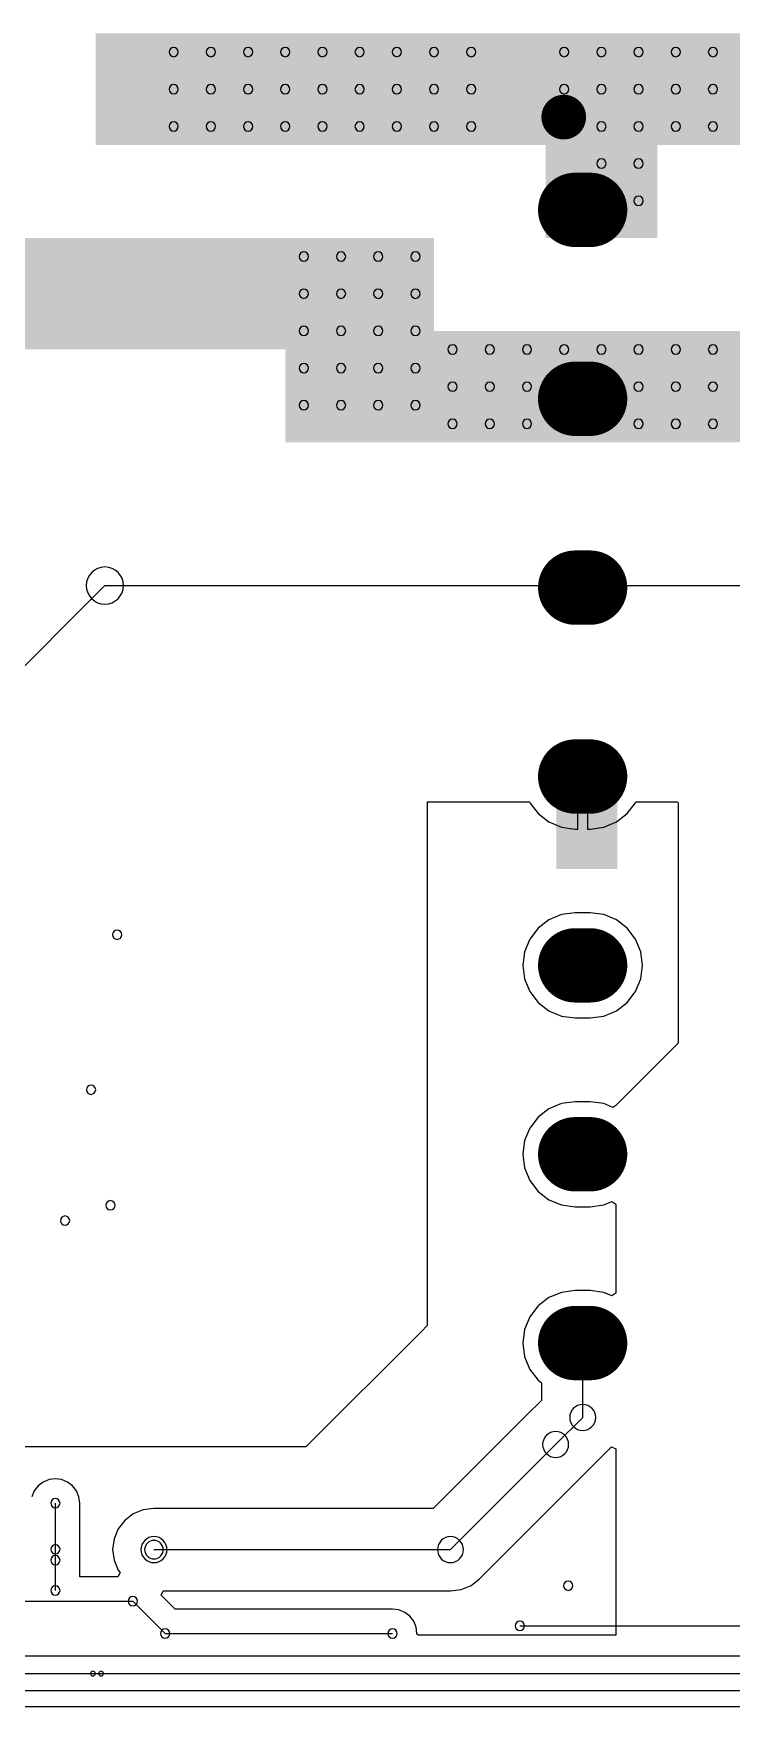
# Model space of a CAD drawing. Header units: inches. Extents: x 32166 to 34772, y 2386 to 4229.
# Drawn here: x 34058.4 to 34139.5, y 3573.2 to 3767.6 of the extents above; entities that cross this region are included whole.
import ezdxf

# ---------------------------------------------------------------- set-up
doc = ezdxf.new("R2010")
doc.units = ezdxf.units.IN
doc.header["$LTSCALE"] = 0.64311
doc.header["$MEASUREMENT"] = 0
for name, color, linetype in [('KEEPOUTLAYER', 6, 'CONTINUOUS'), ('MIDLAYER1', 16, 'CONTINUOUS'), ('MULTILAYER', 9, 'CONTINUOUS')]:
    doc.layers.add(name, color=color, linetype=linetype)

msp = doc.modelspace()

# ---------------------------------------------------------------- linework, layer by layer
at = {"layer": 'KEEPOUTLAYER'}
msp.add_line((32893.17, 3573.19), (34340.37, 3573.19), dxfattribs=at)
at = {"layer": 'MIDLAYER1'}
for p, q in [((34048.77, 3685.51), (34066.7, 3703.44)), ((34066.7, 3703.44), (34145.32, 3703.44)), ((34121.65, 3675.15), (34121.65, 3681.25)), ((34121.65, 3681.25), (34122.74, 3681.25)), ((34122.74, 3681.25), (34122.74, 3675.15)), ((34104.19, 3617.51), (34104.19, 3678.3)), ((34104.19, 3678.3), (34116.01, 3678.3)), ((34116.01, 3678.3), (34116.05, 3678.2)), ((34116.05, 3678.2), (34117.02, 3676.94)), ((34127.37, 3676.94), (34128.34, 3678.2)), ((34128.34, 3678.2), (34128.38, 3678.3)), ((34128.38, 3678.3), (34133.18, 3678.3)), ((34133.18, 3678.3), (34133.27, 3678.21)), ((34133.27, 3678.21), (34133.27, 3650.26)), ((34117.02, 3676.94), (34118.28, 3675.97)), ((34126.11, 3675.97), (34127.37, 3676.94)), ((34118.28, 3675.97), (34119.75, 3675.36)), ((34119.75, 3675.36), (34121.33, 3675.15)), ((34121.33, 3675.15), (34121.65, 3675.15)), ((34122.74, 3675.15), (34123.06, 3675.15)), ((34123.06, 3675.15), (34124.64, 3675.36)), ((34124.64, 3675.36), (34126.11, 3675.97)), ((34118.28, 3664.59), (34117.02, 3663.62)), ((34119.75, 3665.2), (34118.28, 3664.59)), ((34121.33, 3665.41), (34119.75, 3665.2)), ((34123.06, 3665.41), (34121.33, 3665.41)), ((34124.64, 3665.2), (34123.06, 3665.41)), ((34126.11, 3664.59), (34124.64, 3665.2)), ((34127.37, 3663.62), (34126.11, 3664.59)), ((34117.02, 3663.62), (34116.05, 3662.36)), ((34128.34, 3662.36), (34127.37, 3663.62)), ((34115.44, 3660.89), (34115.23, 3659.31)), ((34116.05, 3662.36), (34115.44, 3660.89)), ((34128.95, 3660.89), (34128.34, 3662.36)), ((34129.16, 3659.31), (34128.95, 3660.89)), ((34115.23, 3659.31), (34115.44, 3657.73)), ((34128.95, 3657.73), (34129.16, 3659.31)), ((34115.44, 3657.73), (34116.05, 3656.26)), ((34128.34, 3656.26), (34128.95, 3657.73)), ((34116.05, 3656.26), (34117.02, 3654.99)), ((34117.02, 3654.99), (34118.28, 3654.02)), ((34126.11, 3654.02), (34127.37, 3654.99)), ((34127.37, 3654.99), (34128.34, 3656.26)), ((34118.28, 3654.02), (34119.75, 3653.42)), ((34119.75, 3653.42), (34121.33, 3653.21)), ((34121.33, 3653.21), (34123.06, 3653.21)), ((34123.06, 3653.21), (34124.64, 3653.42)), ((34124.64, 3653.42), (34126.11, 3654.02)), ((34133.27, 3650.26), (34126.05, 3643.04)), ((34119.75, 3643.25), (34118.28, 3642.64)), ((34121.33, 3643.46), (34119.75, 3643.25)), ((34123.06, 3643.46), (34121.33, 3643.46)), ((34124.64, 3643.25), (34123.06, 3643.46)), ((34125.71, 3642.81), (34124.64, 3643.25)), ((34117.02, 3641.68), (34116.05, 3640.41)), ((34118.28, 3642.64), (34117.02, 3641.68)), ((34126.05, 3643.04), (34125.71, 3642.81)), ((34126.05, 3643.04), (34126.05, 3643.04)), ((34126.05, 3643.04), (34126.05, 3643.04)), ((34116.05, 3640.41), (34115.44, 3638.94)), ((34115.44, 3638.94), (34115.23, 3637.36)), ((34115.23, 3637.36), (34115.44, 3635.78)), ((34115.44, 3635.78), (34116.05, 3634.31)), ((34116.05, 3634.31), (34117.02, 3633.05)), ((34117.02, 3633.05), (34118.28, 3632.08)), ((34118.28, 3632.08), (34119.75, 3631.47)), ((34119.75, 3631.47), (34121.33, 3631.26)), ((34123.06, 3631.26), (34124.64, 3631.47)), ((34124.64, 3631.47), (34125.6, 3631.87)), ((34125.6, 3631.87), (34126.05, 3631.56)), ((34126.05, 3631.56), (34126.05, 3621.22)), ((34121.33, 3631.26), (34123.06, 3631.26)), ((34118.28, 3620.7), (34117.02, 3619.73)), ((34119.75, 3621.31), (34118.28, 3620.7)), ((34121.33, 3621.52), (34119.75, 3621.31)), ((34123.06, 3621.52), (34121.33, 3621.52)), ((34124.64, 3621.31), (34123.06, 3621.52)), ((34125.6, 3620.91), (34124.64, 3621.31)), ((34126.05, 3621.22), (34125.6, 3620.91)), ((34116.05, 3618.47), (34115.44, 3617)), ((34117.02, 3619.73), (34116.05, 3618.47)), ((34090.07, 3603.39), (34103.42, 3616.74)), ((34103.42, 3616.74), (34104.19, 3617.51)), ((34115.44, 3617), (34115.23, 3615.42)), ((34115.23, 3615.42), (34115.44, 3613.84)), ((34122.2, 3606.78), (34122.2, 3615.42)), ((34115.44, 3613.84), (34116.05, 3612.37)), ((34116.05, 3612.37), (34117.02, 3611.1)), ((34117.02, 3611.1), (34117.4, 3610.81)), ((34117.4, 3610.81), (34117.4, 3608.76)), ((34117.4, 3608.76), (34115.67, 3607.03)), ((34115.67, 3607.03), (34104.85, 3596.21)), ((34119.06, 3603.64), (34122.2, 3606.78)), ((34027.21, 3603.39), (34090.07, 3603.39)), ((34106.84, 3591.42), (34119.06, 3603.64)), ((34122.45, 3600.25), (34125.55, 3603.35)), ((34125.55, 3603.35), (34126.05, 3603.14)), ((34126.05, 3603.14), (34126.05, 3581.5)), ((34058.95, 3598.82), (34058.5, 3598.24)), ((34059.53, 3599.27), (34058.95, 3598.82)), ((34060.22, 3599.56), (34059.53, 3599.27)), ((34060.95, 3599.65), (34060.22, 3599.56)), ((34061.68, 3599.56), (34060.95, 3599.65)), ((34062.37, 3599.27), (34061.68, 3599.56)), ((34062.95, 3598.82), (34062.37, 3599.27)), ((34063.4, 3598.24), (34062.95, 3598.82)), ((34110.23, 3588.03), (34122.45, 3600.25)), ((34058.5, 3598.24), (34058.21, 3597.55)), ((34060.95, 3591.46), (34060.95, 3596.82)), ((34063.69, 3597.55), (34063.4, 3598.24)), ((34063.78, 3596.82), (34063.69, 3597.55)), ((34063.78, 3591.46), (34063.78, 3596.82)), ((34069.01, 3594.81), (34068.25, 3593.82)), ((34070, 3595.57), (34069.01, 3594.81)), ((34071.16, 3596.05), (34070, 3595.57)), ((34072.4, 3596.21), (34071.16, 3596.05)), ((34104.85, 3596.21), (34072.4, 3596.21)), ((34067.77, 3592.66), (34067.6, 3591.42)), ((34068.25, 3593.82), (34067.77, 3592.66)), ((34060.95, 3590.19), (34060.95, 3591.46)), ((34060.95, 3586.68), (34060.95, 3591.46)), ((34063.78, 3588.26), (34063.78, 3591.46)), ((34067.6, 3591.42), (34067.77, 3590.18)), ((34072.4, 3591.42), (34106.84, 3591.42)), ((34067.77, 3590.18), (34068.25, 3589.02)), ((34068.46, 3588.75), (34068.21, 3588.26)), ((34068.25, 3589.02), (34068.46, 3588.75)), ((34068.21, 3588.26), (34063.78, 3588.26)), ((34106.84, 3586.63), (34108.08, 3586.79)), ((34108.08, 3586.79), (34109.24, 3587.27)), ((34109.24, 3587.27), (34110.23, 3588.03)), ((33956.71, 3585.43), (34069.94, 3585.43)), ((34069.94, 3585.43), (34073.69, 3581.67)), ((34073.25, 3586.12), (34073.46, 3586.63)), ((34074.87, 3584.51), (34073.25, 3586.12)), ((34073.46, 3586.63), (34106.84, 3586.63)), ((34100.12, 3584.51), (34074.87, 3584.51)), ((34100.85, 3584.41), (34100.12, 3584.51)), ((34101.53, 3584.13), (34100.85, 3584.41)), ((34102.12, 3583.68), (34101.53, 3584.13)), ((34102.57, 3583.09), (34102.12, 3583.68)), ((34102.85, 3582.41), (34102.57, 3583.09)), ((34073.69, 3581.67), (34100.12, 3581.67)), ((34102.95, 3581.67), (34102.85, 3582.41)), ((34103.1, 3581.5), (34102.95, 3581.67)), ((34126.05, 3581.5), (34103.1, 3581.5)), ((34114.91, 3582.56), (34227.66, 3582.56)), ((33961.85, 3579.08), (34228.11, 3579.08)), ((33935.64, 3577.02), (34065.31, 3577.02)), ((34065.31, 3577.02), (34066.26, 3577.02)), ((34065.31, 3577.02), (34238.2, 3577.02)), ((33934.83, 3575.06), (34239.77, 3575.06))]:
    msp.add_line(p, q, dxfattribs=at)
for points, const_width in [([(34120, 3759.17, 1), (34120, 3756.57, 1)], 2.59), ([(34121.33, 3749.25, 1), (34121.33, 3744.93, 1)], 4.32), ([(34123.06, 3749.25, 1), (34123.06, 3744.93, 1)], 4.32), ([(34121.33, 3727.3, 1), (34121.33, 3722.98, 1)], 4.32), ([(34123.06, 3727.3, 1), (34123.06, 3722.98, 1)], 4.32), ([(34120, 3726.25, 1), (34120, 3723.66, 1)], 2.59), ([(34121.33, 3705.36, 1), (34121.33, 3701.04, 1)], 4.32), ([(34123.06, 3705.36, 1), (34123.06, 3701.04, 1)], 4.32), ([(34121.33, 3683.41, 1), (34121.33, 3679.09, 1)], 4.32), ([(34123.06, 3683.41, 1), (34123.06, 3679.09, 1)], 4.32), ([(34121.33, 3661.47, 1), (34121.33, 3657.15, 1)], 4.32), ([(34123.06, 3661.47, 1), (34123.06, 3657.15, 1)], 4.32), ([(34121.33, 3639.52, 1), (34121.33, 3635.2, 1)], 4.32), ([(34123.06, 3639.52, 1), (34123.06, 3635.2, 1)], 4.32), ([(34121.33, 3617.58, 1), (34121.33, 3613.26, 1)], 4.32), ([(34123.06, 3617.58, 1), (34123.06, 3613.26, 1)], 4.32)]:
    msp.add_lwpolyline(points, format="xyb", close=True, dxfattribs=dict(at, const_width=const_width))
at = {"layer": 'MIDLAYER1', "const_width": 8.64}
for points in [[(34121.33, 3747.09), (34123.06, 3747.09)], [(34121.33, 3725.14), (34123.06, 3725.14)], [(34121.33, 3703.2), (34123.06, 3703.2)], [(34121.33, 3681.25), (34123.06, 3681.25)], [(34121.33, 3659.31), (34123.06, 3659.31)], [(34121.33, 3637.36), (34123.06, 3637.36)], [(34121.33, 3615.42), (34123.06, 3615.42)]]:
    msp.add_lwpolyline(points, dxfattribs=at)
at = {"layer": 'MIDLAYER1'}
for centre, radius, start, end in [((34074.69, 3765.43), 0.54, 0, 180), ((34079.01, 3765.43), 0.54, 0, 180), ((34083.33, 3765.43), 0.54, 0, 180), ((34087.65, 3765.43), 0.54, 0, 180), ((34091.97, 3765.43), 0.54, 0, 180), ((34096.29, 3765.43), 0.54, 0, 180), ((34100.61, 3765.43), 0.54, 0, 180), ((34104.93, 3765.43), 0.54, 0, 180), ((34109.25, 3765.43), 0.54, 0, 180), ((34120.05, 3765.43), 0.54, 0, 180), ((34124.37, 3765.43), 0.54, 0, 180), ((34128.69, 3765.43), 0.54, 0, 180), ((34133.01, 3765.43), 0.54, 0, 180), ((34137.33, 3765.43), 0.54, 0, 180), ((34074.69, 3765.43), 0.54, 180, 0), ((34079.01, 3765.43), 0.54, 180, 0), ((34083.33, 3765.43), 0.54, 180, 0), ((34087.65, 3765.43), 0.54, 180, 0), ((34091.97, 3765.43), 0.54, 180, 0), ((34096.29, 3765.43), 0.54, 180, 0), ((34100.61, 3765.43), 0.54, 180, 0), ((34104.93, 3765.43), 0.54, 180, 0), ((34109.25, 3765.43), 0.54, 180, 0), ((34120.05, 3765.43), 0.54, 180, 0), ((34124.37, 3765.43), 0.54, 180, 0), ((34128.69, 3765.43), 0.54, 180, 0), ((34133.01, 3765.43), 0.54, 180, 0), ((34137.33, 3765.43), 0.54, 180, 0), ((34074.69, 3761.11), 0.54, 0, 180), ((34079.01, 3761.11), 0.54, 0, 180), ((34083.33, 3761.11), 0.54, 0, 180), ((34087.65, 3761.11), 0.54, 0, 180), ((34091.97, 3761.11), 0.54, 0, 180), ((34096.29, 3761.11), 0.54, 0, 180), ((34100.61, 3761.11), 0.54, 0, 180), ((34104.93, 3761.11), 0.54, 0, 180), ((34109.25, 3761.11), 0.54, 0, 180), ((34120.05, 3761.11), 0.54, 0, 180), ((34124.37, 3761.11), 0.54, 0, 180), ((34128.69, 3761.11), 0.54, 0, 180), ((34133.01, 3761.11), 0.54, 0, 180), ((34137.33, 3761.11), 0.54, 0, 180), ((34074.69, 3761.11), 0.54, 180, 0), ((34079.01, 3761.11), 0.54, 180, 0), ((34083.33, 3761.11), 0.54, 180, 0), ((34087.65, 3761.11), 0.54, 180, 0), ((34091.97, 3761.11), 0.54, 180, 0), ((34096.29, 3761.11), 0.54, 180, 0), ((34100.61, 3761.11), 0.54, 180, 0), ((34104.93, 3761.11), 0.54, 180, 0), ((34109.25, 3761.11), 0.54, 180, 0), ((34120.05, 3761.11), 0.54, 180, 0), ((34124.37, 3761.11), 0.54, 180, 0), ((34128.69, 3761.11), 0.54, 180, 0), ((34133.01, 3761.11), 0.54, 180, 0), ((34137.33, 3761.11), 0.54, 180, 0), ((34074.69, 3756.79), 0.54, 0, 180), ((34074.69, 3756.79), 0.54, 180, 0), ((34079.01, 3756.79), 0.54, 0, 180), ((34079.01, 3756.79), 0.54, 180, 0), ((34083.33, 3756.79), 0.54, 0, 180), ((34083.33, 3756.79), 0.54, 180, 0), ((34087.65, 3756.79), 0.54, 0, 180), ((34087.65, 3756.79), 0.54, 180, 0), ((34091.97, 3756.79), 0.54, 0, 180), ((34091.97, 3756.79), 0.54, 180, 0), ((34096.29, 3756.79), 0.54, 0, 180), ((34096.29, 3756.79), 0.54, 180, 0), ((34100.61, 3756.79), 0.54, 0, 180), ((34100.61, 3756.79), 0.54, 180, 0), ((34104.93, 3756.79), 0.54, 0, 180), ((34104.93, 3756.79), 0.54, 180, 0), ((34109.25, 3756.79), 0.54, 0, 180), ((34109.25, 3756.79), 0.54, 180, 0), ((34120.05, 3756.79), 0.54, 0, 180), ((34120.05, 3756.79), 0.54, 180, 0), ((34124.37, 3756.79), 0.54, 0, 180), ((34124.37, 3756.79), 0.54, 180, 0), ((34128.69, 3756.79), 0.54, 0, 180), ((34128.69, 3756.79), 0.54, 180, 0), ((34133.01, 3756.79), 0.54, 0, 180), ((34133.01, 3756.79), 0.54, 180, 0), ((34137.33, 3756.79), 0.54, 0, 180), ((34137.33, 3756.79), 0.54, 180, 0), ((34124.37, 3752.47), 0.54, 0, 180), ((34124.37, 3752.47), 0.54, 180, 0), ((34128.69, 3752.47), 0.54, 0, 180), ((34128.69, 3752.47), 0.54, 180, 0), ((34128.69, 3748.15), 0.54, 0, 180), ((34128.69, 3748.15), 0.54, 180, 0), ((34089.81, 3741.67), 0.54, 0, 180), ((34094.13, 3741.67), 0.54, 0, 180), ((34098.45, 3741.67), 0.54, 0, 180), ((34102.77, 3741.67), 0.54, 0, 180), ((34089.81, 3741.67), 0.54, 180, 0), ((34094.13, 3741.67), 0.54, 180, 0), ((34098.45, 3741.67), 0.54, 180, 0), ((34102.77, 3741.67), 0.54, 180, 0), ((34089.81, 3737.35), 0.54, 0, 180), ((34089.81, 3737.35), 0.54, 180, 0), ((34094.13, 3737.35), 0.54, 0, 180), ((34094.13, 3737.35), 0.54, 180, 0), ((34098.45, 3737.35), 0.54, 0, 180), ((34098.45, 3737.35), 0.54, 180, 0), ((34102.77, 3737.35), 0.54, 0, 180), ((34102.77, 3737.35), 0.54, 180, 0), ((34089.81, 3733.03), 0.54, 0, 180), ((34089.81, 3733.03), 0.54, 180, 0), ((34094.13, 3733.03), 0.54, 0, 180), ((34094.13, 3733.03), 0.54, 180, 0), ((34098.45, 3733.03), 0.54, 0, 180), ((34098.45, 3733.03), 0.54, 180, 0), ((34102.77, 3733.03), 0.54, 0, 180), ((34102.77, 3733.03), 0.54, 180, 0), ((34107.09, 3730.87), 0.54, 0, 180), ((34107.09, 3730.87), 0.54, 180, 0), ((34111.41, 3730.87), 0.54, 0, 180), ((34111.41, 3730.87), 0.54, 180, 0), ((34115.73, 3730.87), 0.54, 0, 180), ((34115.73, 3730.87), 0.54, 180, 0), ((34120.05, 3730.87), 0.54, 0, 180), ((34120.05, 3730.87), 0.54, 180, 0), ((34124.37, 3730.87), 0.54, 0, 180), ((34124.37, 3730.87), 0.54, 180, 0), ((34128.69, 3730.87), 0.54, 0, 180), ((34128.69, 3730.87), 0.54, 180, 0), ((34133.01, 3730.87), 0.54, 0, 180), ((34133.01, 3730.87), 0.54, 180, 0), ((34137.33, 3730.87), 0.54, 0, 180), ((34137.33, 3730.87), 0.54, 180, 0), ((34089.81, 3728.71), 0.54, 0, 180), ((34089.81, 3728.71), 0.54, 180, 0), ((34094.13, 3728.71), 0.54, 0, 180), ((34094.13, 3728.71), 0.54, 180, 0), ((34098.45, 3728.71), 0.54, 0, 180), ((34098.45, 3728.71), 0.54, 180, 0), ((34102.77, 3728.71), 0.54, 0, 180), ((34102.77, 3728.71), 0.54, 180, 0), ((34107.09, 3726.55), 0.54, 0, 180), ((34111.41, 3726.55), 0.54, 0, 180), ((34115.73, 3726.55), 0.54, 0, 180), ((34128.69, 3726.55), 0.54, 0, 180), ((34133.01, 3726.55), 0.54, 0, 180), ((34137.33, 3726.55), 0.54, 0, 180), ((34089.81, 3724.39), 0.54, 0, 180), ((34094.13, 3724.39), 0.54, 0, 180), ((34098.45, 3724.39), 0.54, 0, 180), ((34102.77, 3724.39), 0.54, 0, 180), ((34107.09, 3726.55), 0.54, 180, 0), ((34111.41, 3726.55), 0.54, 180, 0), ((34115.73, 3726.55), 0.54, 180, 0), ((34128.69, 3726.55), 0.54, 180, 0), ((34133.01, 3726.55), 0.54, 180, 0), ((34137.33, 3726.55), 0.54, 180, 0), ((34089.81, 3724.39), 0.54, 180, 0), ((34094.13, 3724.39), 0.54, 180, 0), ((34098.45, 3724.39), 0.54, 180, 0), ((34102.77, 3724.39), 0.54, 180, 0), ((34107.09, 3722.23), 0.54, 0, 180), ((34111.41, 3722.23), 0.54, 0, 180), ((34115.73, 3722.23), 0.54, 0, 180), ((34128.69, 3722.23), 0.54, 0, 180), ((34133.01, 3722.23), 0.54, 0, 180), ((34137.33, 3722.23), 0.54, 0, 180), ((34107.09, 3722.23), 0.54, 180, 0), ((34111.41, 3722.23), 0.54, 180, 0), ((34115.73, 3722.23), 0.54, 180, 0), ((34128.69, 3722.23), 0.54, 180, 0), ((34133.01, 3722.23), 0.54, 180, 0), ((34137.33, 3722.23), 0.54, 180, 0), ((34066.7, 3703.44), 2.16, 0, 180), ((34066.7, 3703.44), 2.16, 0, 180), ((34066.7, 3703.44), 2.16, 180, 0), ((34066.7, 3703.44), 2.16, 180, 0), ((34068.12, 3662.87), 0.54, 0, 180), ((34068.12, 3662.87), 0.54, 180, 0), ((34065.09, 3644.86), 0.54, 0, 180), ((34065.09, 3644.86), 0.54, 180, 0), ((34067.34, 3631.43), 0.54, 0, 180), ((34067.34, 3631.43), 0.54, 180, 0), ((34062.07, 3629.65), 0.54, 0, 180), ((34062.07, 3629.65), 0.54, 180, 0), ((34122.2, 3615.42), 1.51, 0, 180), ((34122.2, 3615.42), 1.51, 180, 0), ((34122.2, 3606.78), 1.51, 0, 180), ((34122.2, 3606.78), 1.51, 0, 180), ((34122.2, 3606.78), 1.51, 180, 0), ((34122.2, 3606.78), 1.51, 180, 0), ((34119.06, 3603.64), 1.51, 0, 180), ((34119.06, 3603.64), 1.51, 0, 180), ((34119.06, 3603.64), 1.51, 180, 0), ((34119.06, 3603.64), 1.51, 180, 0), ((34060.95, 3596.82), 0.54, 0, 180), ((34060.95, 3596.82), 0.54, 0, 180), ((34060.95, 3596.82), 0.54, 180, 0), ((34060.95, 3596.82), 0.54, 180, 0), ((34072.4, 3591.42), 1.51, 0, 180), ((34106.84, 3591.42), 1.51, 0, 180), ((34106.84, 3591.42), 1.51, 0, 180), ((34060.95, 3591.46), 0.54, 0, 180), ((34060.95, 3591.46), 0.54, 0, 180), ((34060.95, 3591.46), 0.54, 0, 180), ((34060.95, 3591.46), 0.54, 180, 0), ((34060.95, 3591.46), 0.54, 180, 0), ((34060.95, 3591.46), 0.54, 180, 0), ((34060.95, 3590.19), 0.54, 0, 180), ((34072.4, 3591.42), 1.51, 180, 0), ((34072.4, 3591.42), 1.08, 0, 180), ((34072.4, 3591.42), 1.08, 180, 0), ((34106.84, 3591.42), 1.51, 180, 0), ((34106.84, 3591.42), 1.51, 180, 0), ((34060.95, 3590.19), 0.54, 180, 0), ((34060.95, 3586.68), 0.54, 0, 180), ((34120.52, 3587.23), 0.54, 0, 180), ((34120.52, 3587.23), 0.54, 180, 0), ((34060.95, 3586.68), 0.54, 180, 0), ((34069.94, 3585.43), 0.54, 0, 180), ((34069.94, 3585.43), 0.54, 0, 180), ((34069.94, 3585.43), 0.54, 180, 0), ((34069.94, 3585.43), 0.54, 180, 0), ((34114.91, 3582.56), 0.54, 0, 180), ((34073.69, 3581.67), 0.54, 0, 180), ((34073.69, 3581.67), 0.54, 0, 180), ((34073.69, 3581.67), 0.54, 180, 0), ((34073.69, 3581.67), 0.54, 180, 0), ((34100.12, 3581.67), 0.54, 0, 180), ((34100.12, 3581.67), 0.54, 0, 180), ((34100.12, 3581.67), 0.54, 180, 0), ((34100.12, 3581.67), 0.54, 180, 0), ((34114.91, 3582.56), 0.54, 180, 0), ((34065.31, 3577.02), 0.274, 0, 180), ((34065.31, 3577.02), 0.274, 0, 180), ((34065.31, 3577.02), 0.274, 0, 180), ((34065.31, 3577.02), 0.274, 180, 0), ((34065.31, 3577.02), 0.274, 180, 0), ((34065.31, 3577.02), 0.274, 180, 0), ((34066.26, 3577.02), 0.274, 0, 180), ((34066.26, 3577.02), 0.274, 180, 0)]:
    msp.add_arc(centre, radius, start, end, dxfattribs=at)
for points in [[(34065.62, 3754.63), (34180.53, 3754.63), (34065.62, 3767.59), (34180.53, 3767.59)], [(34117.89, 3743.83), (34130.85, 3743.83), (34117.89, 3767.59), (34130.85, 3767.59)], [(33519.57, 3730.87), (34104.93, 3730.87), (33519.57, 3743.83), (34104.93, 3743.83)], [(34087.65, 3724.39), (34104.93, 3724.39), (34087.65, 3741.67), (34104.93, 3741.67)], [(34087.65, 3720.07), (34154.61, 3720.07), (34087.65, 3733.03), (34154.61, 3733.03)], [(34119.14, 3670.52), (34126.22, 3670.52), (34119.14, 3681.88), (34126.22, 3681.88)]]:
    msp.add_solid(points, dxfattribs=at)
at = {"layer": 'MULTILAYER'}
for points, const_width in [([(34120, 3759.17, 1), (34120, 3756.57, 1)], 2.59), ([(34121.33, 3749.25, 1), (34121.33, 3744.93, 1)], 4.32), ([(34123.06, 3749.25, 1), (34123.06, 3744.93, 1)], 4.32), ([(34121.33, 3727.3, 1), (34121.33, 3722.98, 1)], 4.32), ([(34123.06, 3727.3, 1), (34123.06, 3722.98, 1)], 4.32), ([(34120, 3726.25, 1), (34120, 3723.66, 1)], 2.59), ([(34121.33, 3705.36, 1), (34121.33, 3701.04, 1)], 4.32), ([(34123.06, 3705.36, 1), (34123.06, 3701.04, 1)], 4.32), ([(34121.33, 3683.41, 1), (34121.33, 3679.09, 1)], 4.32), ([(34123.06, 3683.41, 1), (34123.06, 3679.09, 1)], 4.32), ([(34121.33, 3661.47, 1), (34121.33, 3657.15, 1)], 4.32), ([(34123.06, 3661.47, 1), (34123.06, 3657.15, 1)], 4.32), ([(34121.33, 3639.52, 1), (34121.33, 3635.2, 1)], 4.32), ([(34123.06, 3639.52, 1), (34123.06, 3635.2, 1)], 4.32), ([(34121.33, 3617.58, 1), (34121.33, 3613.26, 1)], 4.32), ([(34123.06, 3617.58, 1), (34123.06, 3613.26, 1)], 4.32)]:
    msp.add_lwpolyline(points, format="xyb", close=True, dxfattribs=dict(at, const_width=const_width))
at = {"layer": 'MULTILAYER', "const_width": 8.64}
for points in [[(34121.33, 3747.09), (34123.06, 3747.09)], [(34121.33, 3725.14), (34123.06, 3725.14)], [(34121.33, 3703.2), (34123.06, 3703.2)], [(34121.33, 3681.25), (34123.06, 3681.25)], [(34121.33, 3659.31), (34123.06, 3659.31)], [(34121.33, 3637.36), (34123.06, 3637.36)], [(34121.33, 3615.42), (34123.06, 3615.42)]]:
    msp.add_lwpolyline(points, dxfattribs=at)
at = {"layer": 'MULTILAYER'}
for centre, radius, start, end in [((34074.69, 3765.43), 0.54, 0, 180), ((34079.01, 3765.43), 0.54, 0, 180), ((34083.33, 3765.43), 0.54, 0, 180), ((34087.65, 3765.43), 0.54, 0, 180), ((34091.97, 3765.43), 0.54, 0, 180), ((34096.29, 3765.43), 0.54, 0, 180), ((34100.61, 3765.43), 0.54, 0, 180), ((34104.93, 3765.43), 0.54, 0, 180), ((34109.25, 3765.43), 0.54, 0, 180), ((34120.05, 3765.43), 0.54, 0, 180), ((34124.37, 3765.43), 0.54, 0, 180), ((34128.69, 3765.43), 0.54, 0, 180), ((34133.01, 3765.43), 0.54, 0, 180), ((34137.33, 3765.43), 0.54, 0, 180), ((34074.69, 3765.43), 0.54, 180, 0), ((34079.01, 3765.43), 0.54, 180, 0), ((34083.33, 3765.43), 0.54, 180, 0), ((34087.65, 3765.43), 0.54, 180, 0), ((34091.97, 3765.43), 0.54, 180, 0), ((34096.29, 3765.43), 0.54, 180, 0), ((34100.61, 3765.43), 0.54, 180, 0), ((34104.93, 3765.43), 0.54, 180, 0), ((34109.25, 3765.43), 0.54, 180, 0), ((34120.05, 3765.43), 0.54, 180, 0), ((34124.37, 3765.43), 0.54, 180, 0), ((34128.69, 3765.43), 0.54, 180, 0), ((34133.01, 3765.43), 0.54, 180, 0), ((34137.33, 3765.43), 0.54, 180, 0), ((34074.69, 3761.11), 0.54, 0, 180), ((34079.01, 3761.11), 0.54, 0, 180), ((34083.33, 3761.11), 0.54, 0, 180), ((34087.65, 3761.11), 0.54, 0, 180), ((34091.97, 3761.11), 0.54, 0, 180), ((34096.29, 3761.11), 0.54, 0, 180), ((34100.61, 3761.11), 0.54, 0, 180), ((34104.93, 3761.11), 0.54, 0, 180), ((34109.25, 3761.11), 0.54, 0, 180), ((34120.05, 3761.11), 0.54, 0, 180), ((34124.37, 3761.11), 0.54, 0, 180), ((34128.69, 3761.11), 0.54, 0, 180), ((34133.01, 3761.11), 0.54, 0, 180), ((34137.33, 3761.11), 0.54, 0, 180), ((34074.69, 3761.11), 0.54, 180, 0), ((34079.01, 3761.11), 0.54, 180, 0), ((34083.33, 3761.11), 0.54, 180, 0), ((34087.65, 3761.11), 0.54, 180, 0), ((34091.97, 3761.11), 0.54, 180, 0), ((34096.29, 3761.11), 0.54, 180, 0), ((34100.61, 3761.11), 0.54, 180, 0), ((34104.93, 3761.11), 0.54, 180, 0), ((34109.25, 3761.11), 0.54, 180, 0), ((34120.05, 3761.11), 0.54, 180, 0), ((34124.37, 3761.11), 0.54, 180, 0), ((34128.69, 3761.11), 0.54, 180, 0), ((34133.01, 3761.11), 0.54, 180, 0), ((34137.33, 3761.11), 0.54, 180, 0), ((34074.69, 3756.79), 0.54, 0, 180), ((34074.69, 3756.79), 0.54, 180, 0), ((34079.01, 3756.79), 0.54, 0, 180), ((34079.01, 3756.79), 0.54, 180, 0), ((34083.33, 3756.79), 0.54, 0, 180), ((34083.33, 3756.79), 0.54, 180, 0), ((34087.65, 3756.79), 0.54, 0, 180), ((34087.65, 3756.79), 0.54, 180, 0), ((34091.97, 3756.79), 0.54, 0, 180), ((34091.97, 3756.79), 0.54, 180, 0), ((34096.29, 3756.79), 0.54, 0, 180), ((34096.29, 3756.79), 0.54, 180, 0), ((34100.61, 3756.79), 0.54, 0, 180), ((34100.61, 3756.79), 0.54, 180, 0), ((34104.93, 3756.79), 0.54, 0, 180), ((34104.93, 3756.79), 0.54, 180, 0), ((34109.25, 3756.79), 0.54, 0, 180), ((34109.25, 3756.79), 0.54, 180, 0), ((34120.05, 3756.79), 0.54, 0, 180), ((34120.05, 3756.79), 0.54, 180, 0), ((34124.37, 3756.79), 0.54, 0, 180), ((34124.37, 3756.79), 0.54, 180, 0), ((34128.69, 3756.79), 0.54, 0, 180), ((34128.69, 3756.79), 0.54, 180, 0), ((34133.01, 3756.79), 0.54, 0, 180), ((34133.01, 3756.79), 0.54, 180, 0), ((34137.33, 3756.79), 0.54, 0, 180), ((34137.33, 3756.79), 0.54, 180, 0), ((34124.37, 3752.47), 0.54, 0, 180), ((34124.37, 3752.47), 0.54, 180, 0), ((34128.69, 3752.47), 0.54, 0, 180), ((34128.69, 3752.47), 0.54, 180, 0), ((34128.69, 3748.15), 0.54, 0, 180), ((34128.69, 3748.15), 0.54, 180, 0), ((34089.81, 3741.67), 0.54, 0, 180), ((34094.13, 3741.67), 0.54, 0, 180), ((34098.45, 3741.67), 0.54, 0, 180), ((34102.77, 3741.67), 0.54, 0, 180), ((34089.81, 3741.67), 0.54, 180, 0), ((34094.13, 3741.67), 0.54, 180, 0), ((34098.45, 3741.67), 0.54, 180, 0), ((34102.77, 3741.67), 0.54, 180, 0), ((34089.81, 3737.35), 0.54, 0, 180), ((34089.81, 3737.35), 0.54, 180, 0), ((34094.13, 3737.35), 0.54, 0, 180), ((34094.13, 3737.35), 0.54, 180, 0), ((34098.45, 3737.35), 0.54, 0, 180), ((34098.45, 3737.35), 0.54, 180, 0), ((34102.77, 3737.35), 0.54, 0, 180), ((34102.77, 3737.35), 0.54, 180, 0), ((34089.81, 3733.03), 0.54, 0, 180), ((34089.81, 3733.03), 0.54, 180, 0), ((34094.13, 3733.03), 0.54, 0, 180), ((34094.13, 3733.03), 0.54, 180, 0), ((34098.45, 3733.03), 0.54, 0, 180), ((34098.45, 3733.03), 0.54, 180, 0), ((34102.77, 3733.03), 0.54, 0, 180), ((34102.77, 3733.03), 0.54, 180, 0), ((34107.09, 3730.87), 0.54, 0, 180), ((34107.09, 3730.87), 0.54, 180, 0), ((34111.41, 3730.87), 0.54, 0, 180), ((34111.41, 3730.87), 0.54, 180, 0), ((34115.73, 3730.87), 0.54, 0, 180), ((34115.73, 3730.87), 0.54, 180, 0), ((34120.05, 3730.87), 0.54, 0, 180), ((34120.05, 3730.87), 0.54, 180, 0), ((34124.37, 3730.87), 0.54, 0, 180), ((34124.37, 3730.87), 0.54, 180, 0), ((34128.69, 3730.87), 0.54, 0, 180), ((34128.69, 3730.87), 0.54, 180, 0), ((34133.01, 3730.87), 0.54, 0, 180), ((34133.01, 3730.87), 0.54, 180, 0), ((34137.33, 3730.87), 0.54, 0, 180), ((34137.33, 3730.87), 0.54, 180, 0), ((34089.81, 3728.71), 0.54, 0, 180), ((34089.81, 3728.71), 0.54, 180, 0), ((34094.13, 3728.71), 0.54, 0, 180), ((34094.13, 3728.71), 0.54, 180, 0), ((34098.45, 3728.71), 0.54, 0, 180), ((34098.45, 3728.71), 0.54, 180, 0), ((34102.77, 3728.71), 0.54, 0, 180), ((34102.77, 3728.71), 0.54, 180, 0), ((34107.09, 3726.55), 0.54, 0, 180), ((34111.41, 3726.55), 0.54, 0, 180), ((34115.73, 3726.55), 0.54, 0, 180), ((34128.69, 3726.55), 0.54, 0, 180), ((34133.01, 3726.55), 0.54, 0, 180), ((34137.33, 3726.55), 0.54, 0, 180), ((34089.81, 3724.39), 0.54, 0, 180), ((34094.13, 3724.39), 0.54, 0, 180), ((34098.45, 3724.39), 0.54, 0, 180), ((34102.77, 3724.39), 0.54, 0, 180), ((34107.09, 3726.55), 0.54, 180, 0), ((34111.41, 3726.55), 0.54, 180, 0), ((34115.73, 3726.55), 0.54, 180, 0), ((34128.69, 3726.55), 0.54, 180, 0), ((34133.01, 3726.55), 0.54, 180, 0), ((34137.33, 3726.55), 0.54, 180, 0), ((34089.81, 3724.39), 0.54, 180, 0), ((34094.13, 3724.39), 0.54, 180, 0), ((34098.45, 3724.39), 0.54, 180, 0), ((34102.77, 3724.39), 0.54, 180, 0), ((34107.09, 3722.23), 0.54, 0, 180), ((34111.41, 3722.23), 0.54, 0, 180), ((34115.73, 3722.23), 0.54, 0, 180), ((34128.69, 3722.23), 0.54, 0, 180), ((34133.01, 3722.23), 0.54, 0, 180), ((34137.33, 3722.23), 0.54, 0, 180), ((34107.09, 3722.23), 0.54, 180, 0), ((34111.41, 3722.23), 0.54, 180, 0), ((34115.73, 3722.23), 0.54, 180, 0), ((34128.69, 3722.23), 0.54, 180, 0), ((34133.01, 3722.23), 0.54, 180, 0), ((34137.33, 3722.23), 0.54, 180, 0), ((34068.12, 3662.87), 0.54, 0, 180), ((34068.12, 3662.87), 0.54, 180, 0), ((34065.09, 3644.86), 0.54, 0, 180), ((34065.09, 3644.86), 0.54, 180, 0), ((34067.34, 3631.43), 0.54, 0, 180), ((34067.34, 3631.43), 0.54, 180, 0), ((34062.07, 3629.65), 0.54, 0, 180), ((34062.07, 3629.65), 0.54, 180, 0), ((34060.95, 3596.82), 0.54, 0, 180), ((34060.95, 3596.82), 0.54, 180, 0), ((34072.4, 3591.42), 1.08, 0, 180), ((34072.4, 3591.42), 1.08, 180, 0), ((34120.52, 3587.23), 0.54, 0, 180), ((34120.52, 3587.23), 0.54, 180, 0), ((34100.12, 3581.67), 0.54, 0, 180), ((34100.12, 3581.67), 0.54, 180, 0)]:
    msp.add_arc(centre, radius, start, end, dxfattribs=at)

doc.saveas('drawing.dxf')
